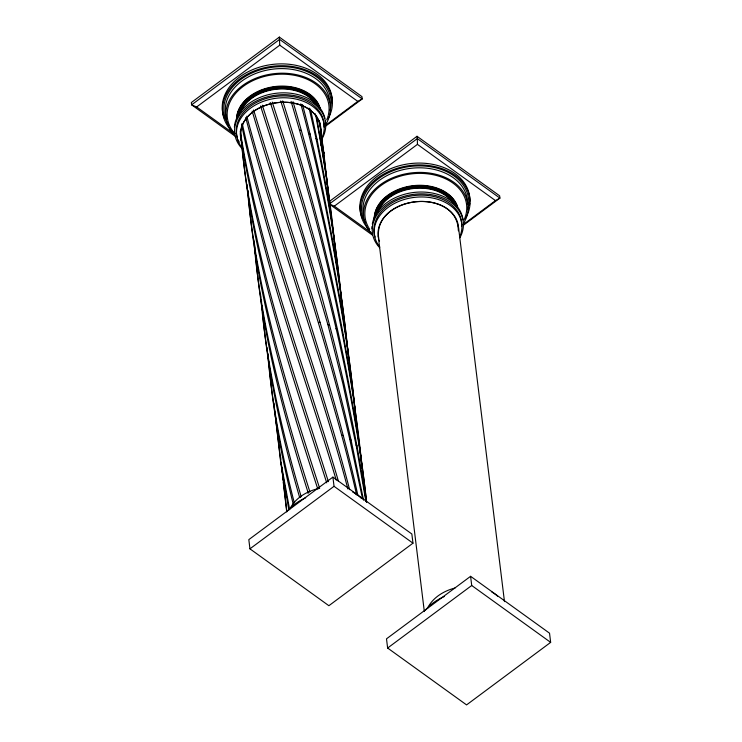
<?xml version="1.0" encoding="UTF-8"?>
<svg xmlns="http://www.w3.org/2000/svg" width="742" height="742" viewBox="0 0 742 742"><rect width="100%" height="100%" fill="white"/><g stroke="black" fill="none" stroke-linecap="round" stroke-linejoin="round"><path stroke-width="1.11" d="M347.72 349.677L347.738 348.935M320.776 131.009C318.8 86.322 232.58 96.896 241.428 140.72A40.374 29.29 -7 0 1 276.961 102.693A40.374 29.29 -7 0 1 320.785 130.88M458.398 230.845C457.489 186.094 372.252 195.369 378.745 238.692M241.669 124.73L241.911 124.1M293.48 503.966L294.203 502.408C281.663 453.965 272.193 404.64 267.76 354.759M299.824 497.594L301.475 496.37M325.182 126.465L362.235 98.918L361.957 96.618L279.344 37.1L191.343 102.526L191.621 104.826L235.743 136.611M325.46 125.407L357.774 101.385L362.235 98.918L279.623 39.4L191.621 104.826L196.649 106.959L279.762 45.169L279.344 37.1M329.021 201.722L417.023 136.296L499.635 195.814L499.923 198.114L463.787 224.974M330.236 203.336L417.31 138.596L417.023 136.296M330.311 204.449L334.327 206.155L417.44 144.365L417.31 138.596L499.923 198.114L495.461 200.581L463.138 224.613M332.908 477.115L248.82 539.629L249.943 548.83L328.882 605.704L412.979 543.181L411.847 533.99L332.908 477.115L334.039 486.307L412.979 543.181M249.943 548.83L334.039 486.307M470.595 576.311L386.499 638.834L387.63 648.026L466.57 704.9L550.657 642.377L549.534 633.186L470.595 576.311L471.717 585.503L550.657 642.377M387.63 648.026L471.717 585.503M308.032 493.421A4.712 3.413 -7 0 0 308.078 492.521L310.073 491.621M356.049 494.478L357.857 495.276C329.448 366.474 280.866 243.422 246.78 116.206M318.67 488.496L317.697 488.728C286.866 393.798 256.76 297.486 248.505 197.493M294.203 502.408L294.667 502.492M291.096 101.422L299.462 129.98L300.964 130.388M329.281 325.089L327.853 324.551L302.875 238.878L260.544 105.976M342.275 435.22L342.832 435.433M329.355 325.117L329.578 325.219C344.9 383.317 357.523 442.158 366.214 501.629M270.273 102.526C294.5 177.245 318.188 252.252 336.163 328.771L337.536 329.763C350.419 386.721 360.436 444.365 366.548 502.455M252.169 111.087C284.492 220.485 324.013 327.825 349.714 439.106L351.087 440.099L363.561 500.173M279.762 45.169L357.774 101.385M417.44 144.365L495.461 200.581M196.649 106.959L234.24 134.052M334.327 206.155L370.991 232.571M330.246 204.699L372.484 235.14M336.154 328.771L337.536 329.763C320.025 252.716 296.577 177.199 272.231 102.081M349.705 439.116L351.077 440.108C326.026 327.973 286.718 219.845 253.634 110.001M316.055 138.522L309.062 108.082M316.111 138.569L317.057 139.515C327.63 190.592 335.616 242.207 340.801 294.11M342.628 334.679L342.489 334.521C327.129 255.387 305.12 177.737 280.699 100.968M356.225 445.079L356.985 446.118L356.039 444.866L342.934 383.939L327.871 324.532L329.578 325.209L321.611 295.993L296.253 211.247L262.316 105.178M356.114 444.94L365.88 501.351M342.674 334.735L343.435 335.774L348.898 366.761L353.693 397.972L360.751 456.265M379.542 241.141L379.106 239.926M319.654 488.282C287.544 389.3 255.229 289.037 247.058 184.684M326.73 482.847C291.254 371.454 251.352 259.7 241.725 142.316M328.391 481.66C292.914 369.228 251.89 256.89 241.039 138.643M309.739 491.38C284.214 411.291 261.685 329.578 254.302 245.556M282.702 100.903C307.058 178.043 328.632 256.185 343.453 335.755L342.498 334.521C350.994 378.782 357.774 423.394 362.17 468.267M307.967 492.178C283.936 415.965 263.03 338.176 255.842 258.346M336.219 480.074C302.068 365.287 257.687 252.725 240.38 133.634M338.482 481.419C304.498 365.045 259.079 251.343 240.26 131.037M293.025 101.737C322.084 199.848 344.047 300.287 354.101 402.21M301.057 496.203C282.025 432.011 266.842 366.4 260.989 299.592M299.592 497.288C282.053 436.862 268.159 375.137 262.51 312.382M299.462 129.98C326.128 222.906 346.171 317.919 355.501 414.212M347.896 488.978C315.508 366.706 267.25 248.913 241.632 124.823M349.612 489.646C317.752 366.4 269.281 247.911 242.217 123.385M300.779 103.852C323.54 187.828 340.485 273.51 348.833 360.167M245.723 117.514C278.593 244.285 327.343 366.465 356.485 494.283M302.486 104.52C323.874 185.157 339.539 267.361 347.692 350.409L347.989 353.776M293.136 503.725C281.867 458.612 273.334 412.747 269.17 366.418M336.163 328.771C349.51 385.923 360.046 443.772 366.631 502.111M349.714 439.106L362.588 498.902M310.444 109.074L317.066 139.496L315.971 138.448C327.584 193.449 336.692 249.015 342.062 304.99M289.64 509.587L280.903 462.062L274.438 408.796M288.842 509.893L280.847 463.537L275.941 421.586M315.406 113.832C324.106 159.205 331.025 204.94 335.393 250.944M316.546 116.179L326.591 177.282L334.021 238.943M323.911 153.204L319.357 120.714M286.885 511.581L281.116 462.822M319.969 123.237L327.37 184.897M286.737 511.915L283.286 482.439M458.352 225.985L504.477 601.614M378.216 235.928L424.331 611.556M361.002 458.51L361.437 462.999M282.377 473.35L281.895 467.645M282.6 475.622L283.054 480.167M275.375 415.9L275.597 418.173M268.595 360.733L268.938 364.137M261.824 305.556L262.278 310.11M255.165 251.529L255.619 256.073M362.486 471.634L362.81 475.001M355.817 417.579L356.039 419.833M349.157 363.534L349.371 365.778M342.377 308.366L342.702 311.733M335.718 254.311L335.931 256.556M328.613 195.777L323.735 152.017L323.92 153.269M329.049 200.266L329.262 202.51M320.767 129.368L321.416 136.111M321.629 138.355L321.954 141.722M322.38 146.22L322.594 148.465M361.734 466.366L361.929 468.61M354.472 405.577L354.759 408.953M355.056 412.32L355.251 414.565M348.378 358.265L348.573 360.51M340.921 295.233L341.311 299.731M334.243 241.187L334.633 245.676M327.565 187.142L327.862 190.508M320.887 133.087L321.184 136.454M280.652 457.118L280.838 459.4M273.965 403.091L274.16 405.373M267.194 347.915L267.482 351.337M260.516 293.888L260.794 297.31M253.838 239.852L254.116 243.274M268.103 353.869L268.27 356.151M261.407 299.833L261.574 302.124M254.636 244.665L254.886 248.097M247.949 190.638L248.19 194.07M290.762 507.324A40.374 29.29 -7 0 1 319.125 488.394M352.7 492.029A40.374 29.29 -7 0 1 361.521 498.55M289.38 509.105A49.556 35.95 -7 0 1 305.676 497.743M234.342 134.97A52.487 38.074 -7 0 1 274.596 73.606A52.487 38.074 -7 0 1 325.33 125.24M241.985 148.511A45.763 33.195 -7 0 1 276.024 95.143A45.763 33.195 -7 0 1 322.176 138.569M233.637 132.818A55.177 40.031 -7 0 1 270.552 66.557A55.177 40.031 -7 0 1 328.122 118.655M242.068 147.76A44.038 31.943 -7 0 1 276.404 98.222A44.038 31.943 -7 0 1 321.907 137.854M234.824 133.671A51.142 37.1 -7 0 1 268.224 75.573A51.142 37.1 -7 0 1 328.381 114.76M328.177 115.622A51.142 37.1 -7 0 1 327.676 117.347M327.38 118.201A51.142 37.1 -7 0 1 326.721 119.898M227.423 123.061A53.832 39.048 -7 0 1 272.583 67.262A53.832 39.048 -7 0 1 330.134 110.317M228.898 125.491A53.832 39.048 -7 0 1 227.887 123.877M237.421 137.864A44.038 31.943 -7 0 1 276.182 96.386A44.038 31.943 -7 0 1 323.976 127.123M239.23 142.028A44.038 31.943 -7 0 1 238.228 139.969M325.33 120.603A45.763 33.195 -7 0 1 325.46 125.24M234.908 134.154A45.763 33.195 -7 0 1 234.509 131.872M234.379 127.234A45.763 33.195 -7 0 1 277.387 93.13A45.763 33.195 -7 0 1 324.931 118.321M224.316 118.201A55.177 40.031 -7 0 1 270.969 64.619A55.177 40.031 -7 0 1 332.128 102.971M226.625 118.59A52.487 38.074 -7 0 1 226.125 116.874M225.92 116.012A52.487 38.074 -7 0 1 272.212 69.229A52.487 38.074 -7 0 1 329.8 102.229M236.596 117.969A42.396 30.756 -7 0 1 276.441 86.369A42.396 30.756 -7 0 1 320.498 109.705M237.57 116.281A41.719 30.264 -7 0 1 276.534 87.315A41.719 30.264 -7 0 1 319.329 108.239M236.652 118.423A42.396 30.756 -7 0 1 275.032 86.99A42.396 30.756 -7 0 1 319.978 108.091M237.625 116.744A41.719 30.264 -7 0 1 275.143 87.936A41.719 30.264 -7 0 1 318.624 106.7M238.785 115.14A41.051 29.773 -7 0 1 275.263 88.882A41.051 29.773 -7 0 1 317.103 105.42M238.729 114.676A41.051 29.773 -7 0 1 275.208 88.419A41.051 29.773 -7 0 1 317.047 104.965M240.872 111.142A40.374 29.29 -7 0 1 276.72 89.207A40.374 29.29 -7 0 1 315.369 103.815M378.568 237.941A40.374 29.29 -7 0 1 416.039 201.741A40.374 29.29 -7 0 1 458.463 230.076M427.448 608.496A40.374 29.29 -7 0 1 454.994 588.026M491.825 592.014A40.374 29.29 -7 0 1 497.585 596.16M425.129 610.49A49.556 35.95 -7 0 1 444.384 596.485M379.672 247.717A45.763 33.195 -7 0 1 413.702 194.339A45.763 33.195 -7 0 1 459.864 237.765M372.03 234.166A52.487 38.074 -7 0 1 411.068 172.942A52.487 38.074 -7 0 1 464.01 222.758M369.108 229.853A55.177 40.031 -7 0 1 410.15 165.494A55.177 40.031 -7 0 1 465.809 217.851M379.746 246.956A44.038 31.943 -7 0 1 414.082 197.418A44.038 31.943 -7 0 1 459.595 237.05M368.282 226.922A51.142 37.1 -7 0 1 414.741 173.563A51.142 37.1 -7 0 1 464.038 219.947M369.683 229.232A51.142 37.1 -7 0 1 368.718 227.701M365.101 222.257A53.832 39.048 -7 0 1 410.27 166.458A53.832 39.048 -7 0 1 467.812 209.513M362.365 218.269A55.177 40.031 -7 0 1 407.377 164.01A55.177 40.031 -7 0 1 469.862 201.23M469.732 203.104A55.177 40.031 -7 0 1 469.491 204.977M375.109 237.06A44.038 31.943 -7 0 1 413.86 195.582A44.038 31.943 -7 0 1 461.654 226.319M363.599 215.208A52.487 38.074 -7 0 1 411.717 168.211A52.487 38.074 -7 0 1 467.516 204.096M372.011 228.759A45.763 33.195 -7 0 1 372.057 226.431M372.326 224.103A45.763 33.195 -7 0 1 414.537 192.382A45.763 33.195 -7 0 1 461.747 214.54M461.997 215.273A45.763 33.195 -7 0 1 462.433 216.766M462.618 217.517A45.763 33.195 -7 0 1 463.017 219.799M374.293 219.78A42.396 30.756 -7 0 1 411.244 186.39A42.396 30.756 -7 0 1 457.666 207.287M374.237 219.317A42.396 30.756 -7 0 1 411.189 185.927A42.396 30.756 -7 0 1 457.61 206.823M375.304 215.941A41.719 30.264 -7 0 1 412.83 187.132A41.719 30.264 -7 0 1 456.302 205.896M375.248 215.486A41.719 30.264 -7 0 1 412.775 186.669A41.719 30.264 -7 0 1 456.247 205.432M377.743 212.351A40.374 29.29 -7 0 1 413.006 188.561A40.374 29.29 -7 0 1 453.056 203.011M377.103 212.268A41.051 29.773 -7 0 1 412.942 188.078A41.051 29.773 -7 0 1 453.659 202.77M377.038 211.804A41.051 29.773 -7 0 1 412.886 187.615A41.051 29.773 -7 0 1 453.603 202.306M361.28 459.279L361.233 460.754L361.308 459.279M321.796 146.081L321.091 144.746L321.796 146.081M346.913 342.804L346.458 341.394L346.913 342.804M360.464 453.149L360 451.739L360.464 453.149M319.997 322.399L319.162 322.26L319.997 322.399M308.616 133.393L310.073 134.181L308.616 133.393"/></g></svg>
